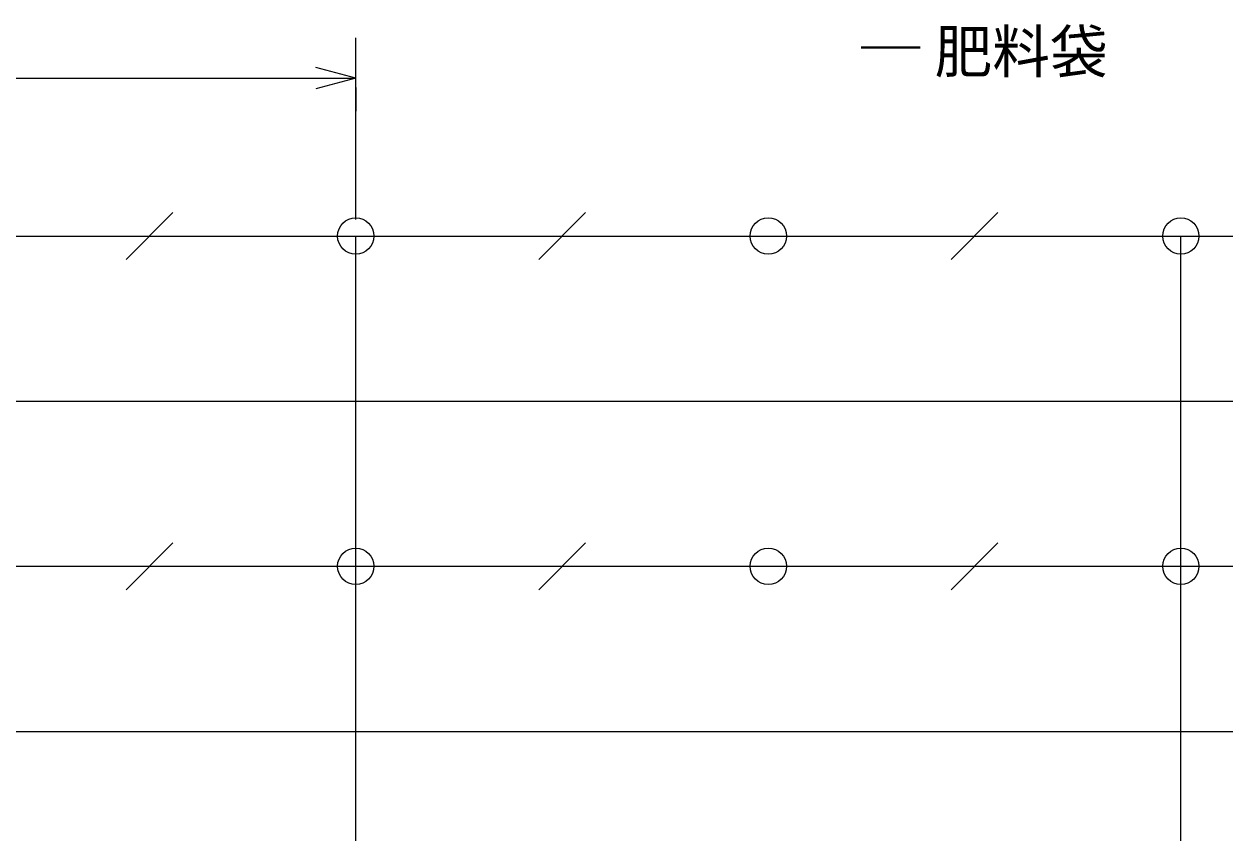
# Model space of a CAD drawing. Units: millimetres, scale not verified. Extents: x 200 to 8200, y 200 to 5838.
# Drawn here: x 5572 to 7037, y 2953 to 3932 of the extents above; entities that cross this region are included whole.
import ezdxf
from ezdxf.enums import TextEntityAlignment as Align

# ---------------------------------------------------------------- set-up
doc = ezdxf.new("R2010")
doc.units = ezdxf.units.MM
doc.header["$LTSCALE"] = 20
for name, color, linetype, lineweight in [('C-STR', 1, 'Continuous', 25), ('C-STR-DIM', 1, 'Continuous', 13), ('C-STR-TXT', 7, 'Continuous', 25)]:
    doc.layers.add(name, color=color, linetype=linetype, lineweight=lineweight)
doc.styles.add('ＭＳ ゴシック', font='')
doc.styles.get('ＭＳ ゴシック').set_extended_font_data('MS Gothic')

msp = doc.modelspace()

# ---------------------------------------------------------------- linework, layer by layer
at = {"layer": 'C-STR', "color": 7}
for p, q in [((5695.49, 3647.15), (5752.06, 3703.72)), ((6195.49, 3647.15), (6252.06, 3703.72)), ((6695.49, 3647.15), (6752.06, 3703.72)), ((5973.77, 2015.44), (5973.77, 3675.44)), ((6973.77, 2015.44), (6973.77, 3675.44)), ((5695.49, 3247.15), (5752.06, 3303.72)), ((6195.49, 3247.15), (6252.06, 3303.72)), ((6695.49, 3247.15), (6752.06, 3303.72))]:
    msp.add_line(p, q, dxfattribs=at)
at = {"layer": 'C-STR', "color": 3}
for p, q in [((4973.77, 3675.44), (7036.77, 3675.44)), ((4973.77, 3475.44), (7036.77, 3475.44)), ((4973.77, 3275.44), (7036.77, 3275.44)), ((4973.77, 3075.44), (7036.77, 3075.44))]:
    msp.add_line(p, q, dxfattribs=at)
at = {"layer": 'C-STR', "color": 7}
for centre in [(5973.77, 3675.44), (6473.77, 3675.44), (6973.77, 3675.44), (5973.77, 3275.44), (6473.77, 3275.44), (6973.77, 3275.44)]:
    msp.add_circle(centre, 22, dxfattribs=at)
at = {"layer": 'C-STR-DIM'}
for p, q in [((5973.77, 3695.44), (5973.77, 3915.44)), ((5973.77, 3866.44), (5925.48, 3879.38)), ((4973.77, 3866.44), (5973.77, 3866.44)), ((5973.77, 3866.44), (5925.48, 3853.5)), ((5973.77, 3855.44), (5973.77, 3826.44)), ((5973.77, 3855.44), (5973.77, 3826.44))]:
    msp.add_line(p, q, dxfattribs=at)

# ---------------------------------------------------------------- texts
at = {"layer": 'C-STR-TXT', "style": 'ＭＳ ゴシック'}
msp.add_text('肥料袋', height=51.32, dxfattribs=at).set_placement((6675.23, 3857.76), align=Align.BOTTOM_LEFT)
at = {"layer": 'C-STR-TXT', "color": 3, "style": 'ＭＳ ゴシック', "width": 1.2}
msp.add_text('―', height=51.32, dxfattribs=at).set_placement((6580.23, 3861.76), align=Align.BOTTOM_LEFT)

doc.saveas('drawing.dxf')
